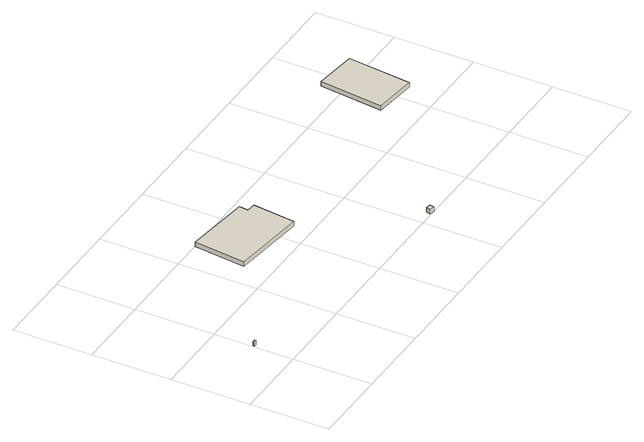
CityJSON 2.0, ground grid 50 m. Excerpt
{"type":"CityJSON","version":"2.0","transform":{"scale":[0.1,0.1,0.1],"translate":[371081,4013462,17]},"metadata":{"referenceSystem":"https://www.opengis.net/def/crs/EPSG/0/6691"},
"CityObjects":{
"building1":{"type":"Building","attributes":{"枝番":1,"利根川水系渡良瀬川洪水浸水想定区域（計画規模）.規模":"L1","利根川水系渡良瀬川洪水浸水想定区域（計画規模）.浸水ランク":"1","利根川水系渡良瀬川洪水浸水想定区域（計画規模）.浸水深":0.43,"利根川水系渡良瀬川洪水浸水想定区域（計画規模）.継続時間":1.5,"利根川水系渡良瀬川洪水浸水想定区域（想定最大規模）.規模":"L2","利根川水系渡良瀬川洪水浸水想定区域（想定最大規模）.浸水ランク":"2","利根川水系渡良瀬川洪水浸水想定区域（想定最大規模）.浸水深":1.13,"利根川水系渡良瀬川洪水浸水想定区域（想定最大規模）.継続時間":11.1,"利根川水系矢場川洪水浸水想定区域（想定最大規模）.規模":"L2","利根川水系矢場川洪水浸水想定区域（想定最大規模）.浸水ランク":"1","利根川水系矢場川洪水浸水想定区域（想定最大規模）.浸水深":0.04,"利根川水系多々良川洪水浸水想定区域（想定最大規模）.規模":"L2","利根川水系多々良川洪水浸水想定区域（想定最大規模）.浸水ランク":"1","利根川水系多々良川洪水浸水想定区域（想定最大規模）.浸水深":0.01,"利根川水系利根川洪水浸水想定区域（計画規模）.規模":"L1","利根川水系利根川洪水浸水想定区域（計画規模）.浸水ランク":"2","利根川水系利根川洪水浸水想定区域（計画規模）.浸水深":1.2,"利根川水系利根川洪水浸水想定区域（想定最大規模）.規模":"L2","利根川水系利根川洪水浸水想定区域（想定最大規模）.浸水ランク":"3","利根川水系利根川洪水浸水想定区域（想定最大規模）.浸水深":3.43,"BuildingDetails.prefecture":"10","BuildingDetails.city":"10207"},"geometry":[{"type":"Solid","lod":"1","boundaries":[[[[0,1,2,3]],[[2,4,5,3]],[[1,6,4,2]],[[0,7,6,1]],[[3,5,7,0]],[[4,6,7,5]]]]}]},
"building2":{"type":"Building","attributes":{"枝番":1,"利根川水系渡良瀬川洪水浸水想定区域（計画規模）.規模":"L1","利根川水系渡良瀬川洪水浸水想定区域（計画規模）.浸水ランク":"2","利根川水系渡良瀬川洪水浸水想定区域（計画規模）.浸水深":0.65,"利根川水系渡良瀬川洪水浸水想定区域（想定最大規模）.規模":"L2","利根川水系渡良瀬川洪水浸水想定区域（想定最大規模）.浸水ランク":"2","利根川水系渡良瀬川洪水浸水想定区域（想定最大規模）.浸水深":1.16,"利根川水系渡良瀬川洪水浸水想定区域（想定最大規模）.継続時間":6,"利根川水系矢場川洪水浸水想定区域（想定最大規模）.規模":"L2","利根川水系矢場川洪水浸水想定区域（想定最大規模）.浸水ランク":"1","利根川水系矢場川洪水浸水想定区域（想定最大規模）.浸水深":0.28,"利根川水系利根川洪水浸水想定区域（計画規模）.規模":"L1","利根川水系利根川洪水浸水想定区域（計画規模）.浸水ランク":"2","利根川水系利根川洪水浸水想定区域（計画規模）.浸水深":1,"利根川水系利根川洪水浸水想定区域（想定最大規模）.規模":"L2","利根川水系利根川洪水浸水想定区域（想定最大規模）.浸水ランク":"3","利根川水系利根川洪水浸水想定区域（想定最大規模）.浸水深":3.23,"usage":"451","measuredHeight":3.7,"BuildingDetails.prefecture":"10","BuildingDetails.city":"10207","BuildingDetails.surveyYear":2016},"geometry":[{"type":"Solid","lod":"1","boundaries":[[[[8,9,10,11,12,13]],[[12,14,15,13]],[[11,16,14,12]],[[10,17,16,11]],[[9,18,17,10]],[[8,19,18,9]],[[13,15,19,8]],[[14,16,17,18,19,15]]]]}]},
"building3":{"type":"Building","attributes":{"枝番":1,"利根川水系渡良瀬川洪水浸水想定区域（計画規模）.規模":"L1","利根川水系渡良瀬川洪水浸水想定区域（計画規模）.浸水ランク":"1","利根川水系渡良瀬川洪水浸水想定区域（計画規模）.浸水深":0.42,"利根川水系渡良瀬川洪水浸水想定区域（想定最大規模）.規模":"L2","利根川水系渡良瀬川洪水浸水想定区域（想定最大規模）.浸水ランク":"2","利根川水系渡良瀬川洪水浸水想定区域（想定最大規模）.浸水深":1.07,"利根川水系渡良瀬川洪水浸水想定区域（想定最大規模）.継続時間":4.6,"利根川水系矢場川洪水浸水想定区域（想定最大規模）.規模":"L2","利根川水系利根川洪水浸水想定区域（計画規模）.規模":"L1","利根川水系利根川洪水浸水想定区域（計画規模）.浸水ランク":"2","利根川水系利根川洪水浸水想定区域（計画規模）.浸水深":1.2,"利根川水系利根川洪水浸水想定区域（想定最大規模）.規模":"L2","利根川水系利根川洪水浸水想定区域（想定最大規模）.浸水ランク":"3","利根川水系利根川洪水浸水想定区域（想定最大規模）.浸水深":3.43,"BuildingDetails.prefecture":"10","BuildingDetails.city":"10207"},"geometry":[{"type":"Solid","lod":"1","boundaries":[[[[20,21,22,23]],[[22,24,25,23]],[[21,26,24,22]],[[20,27,26,21]],[[23,25,27,20]],[[24,26,27,25]]]]}]},
"building4":{"type":"Building","attributes":{"枝番":1,"利根川水系渡良瀬川洪水浸水想定区域（計画規模）.規模":"L1","利根川水系渡良瀬川洪水浸水想定区域（計画規模）.浸水ランク":"1","利根川水系渡良瀬川洪水浸水想定区域（計画規模）.浸水深":0.43,"利根川水系渡良瀬川洪水浸水想定区域（想定最大規模）.規模":"L2","利根川水系渡良瀬川洪水浸水想定区域（想定最大規模）.浸水ランク":"2","利根川水系渡良瀬川洪水浸水想定区域（想定最大規模）.浸水深":0.67,"利根川水系矢場川洪水浸水想定区域（想定最大規模）.規模":"L2","利根川水系矢場川洪水浸水想定区域（想定最大規模）.浸水ランク":"1","利根川水系矢場川洪水浸水想定区域（想定最大規模）.浸水深":0.25,"利根川水系利根川洪水浸水想定区域（計画規模）.規模":"L1","利根川水系利根川洪水浸水想定区域（計画規模）.浸水ランク":"2","利根川水系利根川洪水浸水想定区域（計画規模）.浸水深":0.502,"利根川水系利根川洪水浸水想定区域（想定最大規模）.規模":"L2","利根川水系利根川洪水浸水想定区域（想定最大規模）.浸水ランク":"2","利根川水系利根川洪水浸水想定区域（想定最大規模）.浸水深":2.73,"usage":"451","BuildingDetails.prefecture":"10","BuildingDetails.city":"10207","BuildingDetails.surveyYear":2016},"geometry":[{"type":"Solid","lod":"1","boundaries":[[[[28,29,30,31]],[[30,32,33,31]],[[29,34,32,30]],[[28,35,34,29]],[[31,33,35,28]],[[32,34,35,33]]]]}]}
},
"vertices":[
[8,259,10],[23,258,10],[23,248,10],[8,248,10],[23,248,40],[8,248,40],[23,258,40],[8,259,40],
[655,670,11],[694,1000,11],[1114,950,11],[1107,891,11],[1165,885,11],[1133,614,11],[1165,885,41],[1133,614,41],[1107,891,41],[1114,950,41],[694,1000,41],[655,670,41],
[1600,8,9],[1607,36,9],[1638,29,9],[1631,0,9],[1638,29,39],[1631,0,39],[1607,36,39],[1600,8,39],
[2339,725,16],[2386,1129,16],[2659,1098,16],[2613,693,16],[2659,1098,46],[2613,693,46],[2386,1129,46],[2339,725,46]
]}
